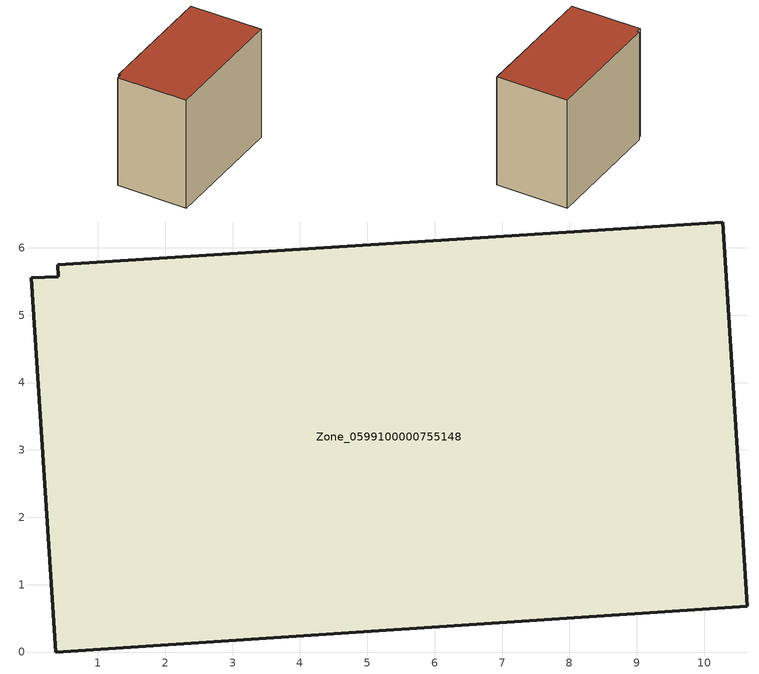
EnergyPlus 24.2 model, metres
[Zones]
Zone_0599100000755148
 floor ground (C_G): 0.41,5.57 0.4,5.75 10.27,6.38 10.64,0.68 0.38,0 0.01,5.55 z0
 wall outside (C_F): 0.38,0 10.64,0.68 10.27,6.38 0.4,5.75 0.41,5.57 0.01,5.55 0.38,0 z0:9.08
 roof outside (C_R): 0.41,5.57 0.01,5.55 0.38,0 10.64,0.68 10.27,6.38 0.4,5.75 z9.08
[BUILDING]
Pand.0599100000755148: North Axis=0; Terrain=City; Loads Convergence Tolerance Value=0.04; Temperature Convergence Tolerance Value=0.4; Solar Distribution=FullExterior; Maximum Number of Warmup Days=25; Minimum Number of Warmup Days=1
[Site:Location]
Rotterdam.The.Hague.AP_ZH_NLD Design_Conditions: Latitude=51.96; Longitude=4.45; Time Zone=1; Elevation=-4.5
[SITE:GROUNDTEMPERATURE:BUILDINGSURFACE]
18, 18, 18, 18, 18, 18, 18, 18, 18, 18, 18, 18
[MATERIAL] Thermal Absorptance=0.9; Solar Absorptance=0.7; Visible Absorptance=0.7
Name | Roughness | Thickness | Conductivity | Density | Specific Heat
G.TC.2006-2014 | MediumSmooth | 0.15 | 0.06 | 540 | 1210
F.TC.2006-2014 | Rough | 0.3 | 0.12 | 1920 | 840
R.TC.2006-2014 | MediumRough | 0.2 | 0.08 | 1500 | 1000
[CONSTRUCTION]
C_G: G.TC.2006-2014
C_F: F.TC.2006-2014
C_R: R.TC.2006-2014
[ZONE]
Zone_0599100000755148: Type=1; Multiplier=1; Ceiling Height=Autocalculate; Volume=Autocalculate; Floor Area=autocalculate; Part of Total Floor Area=Yes
[ZONEINFILTRATION:DESIGNFLOWRATE]
Infil_Zone_0599100000755148: Zone or ZoneList or Space or SpaceList=Zone_0599100000755148; Schedule=AlwaysOn; Design Flow Rate Calculation Method=Flow/Area; Flow Rate per Floor Area=0.0015; Constant Term Coefficient=1; Temperature Term Coefficient=0; Velocity Term Coefficient=0; Velocity Squared Term Coefficient=0
[HVACTEMPLATE:ZONE:IDEALLOADSAIRSYSTEM]
Zone_0599100000755148: Maximum Heating Supply Air Temperature=50; Minimum Cooling Supply Air Temperature=13; Maximum Heating Supply Air Humidity Ratio=0.0156; Minimum Cooling Supply Air Humidity Ratio=0.0077; Heating Limit=NoLimit; Cooling Limit=NoLimit; Dehumidification Control Type=ConstantSensibleHeatRatio; Cooling Sensible Heat Ratio=0.7; Dehumidification Setpoint=60; Humidification Control Type=None; Humidification Setpoint=30; Outdoor Air Method=None; Outdoor Air Flow Rate per Person=0.00944; Outdoor Air Flow Rate per Zone Floor Area=0; Outdoor Air Flow Rate per Zone=0; Demand Controlled Ventilation Type=None; Outdoor Air Economizer Type=NoEconomizer; Heat Recovery Type=None; Sensible Heat Recovery Effectiveness=0.7; Latent Heat Recovery Effectiveness=0.65
[ZONECONTROL:THERMOSTAT]
ThermostatControl_Zone_0599100000755148: Zone or ZoneList=Zone_0599100000755148; Control Type Schedule=DualSetpointControlType; Control 1=Thermostat_Zone_0599100000755148; Temperature Difference Between Cutout And Setpoint=0
[THERMOSTATSETPOINT:DUALSETPOINT]
Thermostat_Zone_0599100000755148: Heating Setpoint Temperature Schedule=HeatingSetpoint_Zone_0599100000755148; Cooling Setpoint Temperature Schedule=CoolingSetpoint_Zone_0599100000755148
[SCHEDULE:COMPACT]
HeatingSetpoint_Zone_0599100000755148: Through: 12/31, For: AllDays, Until: 24:00, 21
CoolingSetpoint_Zone_0599100000755148: Through: 12/31, For: AllDays, Until: 24:00, 24
DualSetpointControlType: Through: 12/31, For: AllDays, Until: 24:00, 4
AlwaysOn: Through: 12/31, For: AllDays, Until: 24:00, 1
